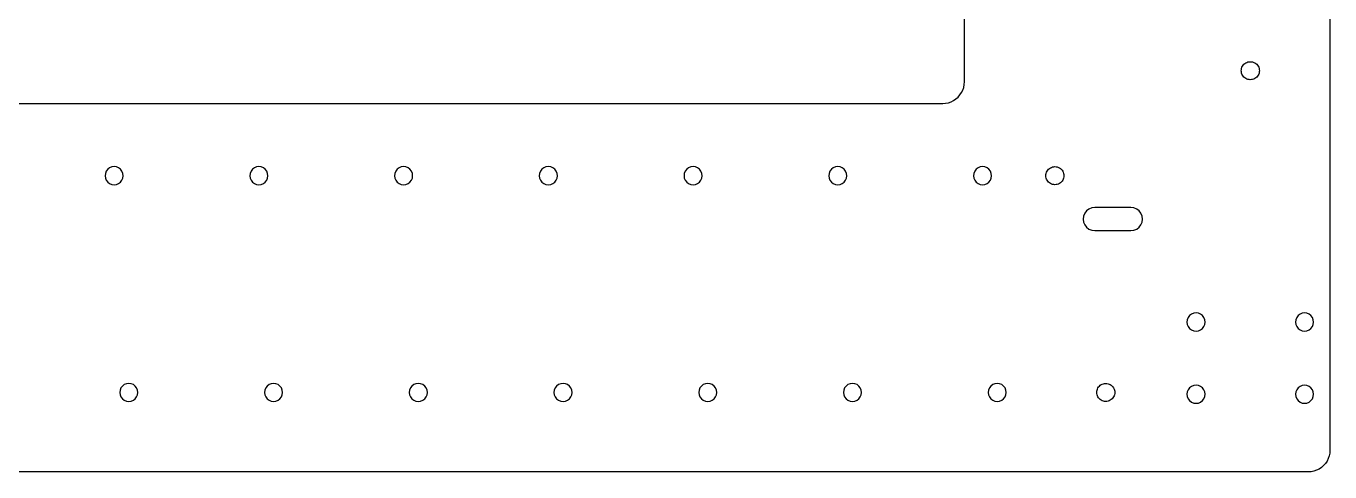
# Model space of a CAD drawing. Extents: x 3 to 841, y 4 to 316.
# Drawn here: x 660.8 to 841, y 4 to 65.7 of the extents above; entities that cross this region are included whole.
import ezdxf

# ---------------------------------------------------------------- set-up
doc = ezdxf.new("R2010")
doc.units = 0
doc.layers.add('Couche_1', color=7, linetype='CONTINUOUS')

msp = doc.modelspace()

# ---------------------------------------------------------------- linework, layer by layer
at = {"layer": 'Couche_1', "color": 1}
for p, q in [((840.99997, 312.999969), (840.99997, 7.0002)), ((790.49986, 58.00014), (790.49986, 261.999927)), ((828.74974, 59.52839), (828.76034, 59.69139)), ((828.76034, 59.36505), (828.74974, 59.52839)), ((828.76034, 59.69139), (828.79244, 59.85188)), ((828.79244, 59.85188), (828.84504, 60.00678)), ((828.84504, 60.00678), (828.91734, 60.15355)), ((828.91734, 60.15355), (829.00804, 60.28932)), ((829.00804, 60.28932), (829.11596, 60.4121)), ((829.11596, 60.4121), (829.23873, 60.52006)), ((829.23873, 60.52006), (829.37494, 60.61106)), ((829.37494, 60.61106), (829.52127, 60.68336)), ((829.52127, 60.68336), (829.67613, 60.73596)), ((829.67613, 60.73596), (829.83667, 60.76766)), ((829.83667, 60.76766), (829.99967, 60.77826)), ((829.99967, 60.77826), (830.16297, 60.76766)), ((830.16297, 60.76766), (830.32316, 60.73596)), ((830.32316, 60.73596), (830.47806, 60.68336)), ((830.47806, 60.68336), (830.62482, 60.61106)), ((830.62482, 60.61106), (830.7606, 60.52006)), ((830.7606, 60.52006), (830.88372, 60.4121)), ((830.88372, 60.4121), (830.99168, 60.28932)), ((830.99168, 60.28932), (831.08238, 60.15355)), ((831.08238, 60.15355), (831.15468, 60.00678)), ((831.15468, 60.00678), (831.20718, 59.85188)), ((831.20718, 59.85188), (831.23888, 59.69139)), ((831.23888, 59.69139), (831.24988, 59.52839)), ((831.24988, 59.52839), (831.23888, 59.36505)), ((790.47416, 57.60857), (790.49986, 58.00014)), ((828.79244, 59.20489), (828.76034, 59.36505)), ((828.84504, 59.05004), (828.79244, 59.20489)), ((828.91734, 58.90328), (828.84504, 59.05004)), ((829.00804, 58.76745), (828.91734, 58.90328)), ((829.11596, 58.64433), (829.00804, 58.76745)), ((829.23873, 58.53676), (829.11596, 58.64433)), ((829.37494, 58.44576), (829.23873, 58.53676)), ((829.52127, 58.37346), (829.37494, 58.44576)), ((829.67613, 58.32086), (829.52127, 58.37346)), ((829.83667, 58.28916), (829.67613, 58.32086)), ((829.99967, 58.27856), (829.83667, 58.28916)), ((830.16297, 58.28916), (829.99967, 58.27856)), ((830.32316, 58.32086), (830.16297, 58.28916)), ((830.47806, 58.37346), (830.32316, 58.32086)), ((830.62482, 58.44576), (830.47806, 58.37346)), ((830.7606, 58.53676), (830.62482, 58.44576)), ((830.88372, 58.64433), (830.7606, 58.53676)), ((830.99168, 58.76745), (830.88372, 58.64433)), ((831.08238, 58.90328), (830.99168, 58.76745)), ((831.15468, 59.05004), (831.08238, 58.90328)), ((831.20718, 59.20489), (831.15468, 59.05004)), ((831.23888, 59.36505), (831.20718, 59.20489)), ((789.32614, 55.61993), (789.62104, 55.87857)), ((789.62104, 55.87857), (789.88002, 56.17386)), ((789.88002, 56.17386), (790.09806, 56.50015)), ((790.09806, 56.50015), (790.2716, 56.8519)), ((790.2716, 56.8519), (790.39756, 57.22371)), ((790.39756, 57.22371), (790.47416, 57.60857)), ((546.49968, 55.00019), (787.49985, 55.00019)), ((787.49985, 55.00019), (787.89143, 55.02559)), ((787.89143, 55.02559), (788.27629, 55.10209)), ((788.27629, 55.10209), (788.6478, 55.22839)), ((788.6478, 55.22839), (788.9998, 55.40194)), ((788.9998, 55.40194), (789.32614, 55.61993)), ((671.79046, 45.32344), (671.74776, 44.99995)), ((671.91541, 45.62506), (671.79046, 45.32344)), ((672.114, 45.884), (671.91541, 45.62506)), ((672.37292, 46.08261), (672.114, 45.884)), ((672.67417, 46.2075), (672.37292, 46.08261)), ((672.99771, 46.2502), (672.67417, 46.2075)), ((673.32155, 46.2075), (672.99771, 46.2502)), ((673.6228, 46.08261), (673.32155, 46.2075)), ((673.88176, 45.884), (673.6228, 46.08261)), ((674.08035, 45.62506), (673.88176, 45.884)), ((674.20526, 45.32344), (674.08035, 45.62506)), ((674.24796, 44.99995), (674.20526, 45.32344)), ((691.79049, 45.32344), (691.74779, 44.99995)), ((691.91542, 45.62506), (691.79049, 45.32344)), ((692.11403, 45.884), (691.91542, 45.62506)), ((692.37295, 46.08261), (692.11403, 45.884)), ((692.6742, 46.2075), (692.37295, 46.08261)), ((692.99774, 46.2502), (692.6742, 46.2075)), ((693.32119, 46.2075), (692.99774, 46.2502)), ((693.62281, 46.08261), (693.32119, 46.2075)), ((693.88177, 45.884), (693.62281, 46.08261)), ((694.08038, 45.62506), (693.88177, 45.884)), ((694.20526, 45.32344), (694.08038, 45.62506)), ((694.24796, 44.99995), (694.20526, 45.32344)), ((711.79056, 45.32344), (711.74786, 44.99995)), ((711.91545, 45.62506), (711.79056, 45.32344)), ((712.11406, 45.884), (711.91545, 45.62506)), ((712.373, 46.08261), (712.11406, 45.884)), ((712.67425, 46.2075), (712.373, 46.08261)), ((712.99774, 46.2502), (712.67425, 46.2075)), ((713.32124, 46.2075), (712.99774, 46.2502)), ((713.62284, 46.08261), (713.32124, 46.2075)), ((713.8818, 45.884), (713.62284, 46.08261)), ((714.08043, 45.62506), (713.8818, 45.884)), ((714.20529, 45.32344), (714.08043, 45.62506)), ((714.24799, 44.99995), (714.20529, 45.32344)), ((731.79057, 45.32344), (731.74787, 44.99995)), ((731.91545, 45.62506), (731.79057, 45.32344)), ((732.11406, 45.884), (731.91545, 45.62506)), ((732.37303, 46.08261), (732.11406, 45.884)), ((732.67428, 46.2075), (732.37303, 46.08261)), ((732.99777, 46.2502), (732.67428, 46.2075)), ((733.32127, 46.2075), (732.99777, 46.2502)), ((733.62293, 46.08261), (733.32127, 46.2075)), ((733.88181, 45.884), (733.62293, 46.08261)), ((734.08046, 45.62506), (733.88181, 45.884)), ((734.20534, 45.32344), (734.08046, 45.62506)), ((734.24804, 44.99995), (734.20534, 45.32344)), ((751.7906, 45.32344), (751.7479, 44.99995)), ((751.91548, 45.62506), (751.7906, 45.32344)), ((752.11409, 45.884), (751.91548, 45.62506)), ((752.37271, 46.08261), (752.11409, 45.884)), ((752.67431, 46.2075), (752.37271, 46.08261)), ((752.9978, 46.2502), (752.67431, 46.2075)), ((753.3213, 46.2075), (752.9978, 46.2502)), ((753.62296, 46.08261), (753.3213, 46.2075)), ((753.88188, 45.884), (753.62296, 46.08261)), ((754.08051, 45.62506), (753.88188, 45.884)), ((754.20537, 45.32344), (754.08051, 45.62506)), ((754.24767, 44.99995), (754.20537, 45.32344)), ((771.79028, 45.32344), (771.74798, 44.99995)), ((771.91516, 45.62506), (771.79028, 45.32344)), ((772.1141, 45.884), (771.91516, 45.62506)), ((772.37274, 46.08261), (772.1141, 45.884)), ((772.67431, 46.2075), (772.37274, 46.08261)), ((772.99781, 46.2502), (772.67431, 46.2075)), ((773.3213, 46.2075), (772.99781, 46.2502)), ((773.62296, 46.08261), (773.3213, 46.2075)), ((773.88188, 45.884), (773.62296, 46.08261)), ((774.08049, 45.62506), (773.88188, 45.884)), ((774.20538, 45.32344), (774.08049, 45.62506)), ((774.24768, 44.99995), (774.20538, 45.32344)), ((791.79029, 45.32344), (791.74799, 44.99995)), ((791.91517, 45.62506), (791.79029, 45.32344)), ((792.11378, 45.884), (791.91517, 45.62506)), ((792.37277, 46.08261), (792.11378, 45.884)), ((792.67438, 46.2075), (792.37277, 46.08261)), ((792.99788, 46.2502), (792.67438, 46.2075)), ((793.32137, 46.2075), (792.99788, 46.2502)), ((793.62295, 46.08261), (793.32137, 46.2075)), ((793.88159, 45.884), (793.62295, 46.08261)), ((794.0805, 45.62506), (793.88159, 45.884)), ((794.20538, 45.32344), (794.0805, 45.62506)), ((794.24778, 44.99995), (794.20538, 45.32344)), ((801.74777, 44.99995), (801.75837, 45.16329)), ((801.75837, 45.16329), (801.79047, 45.32344)), ((801.79047, 45.32344), (801.84307, 45.47834)), ((801.84307, 45.47834), (801.91537, 45.62506)), ((801.91537, 45.62506), (802.00607, 45.76088)), ((802.00607, 45.76088), (802.11399, 45.884)), ((802.11399, 45.884), (802.23681, 45.99162)), ((802.23681, 45.99162), (802.37297, 46.08262)), ((802.37297, 46.08262), (802.5193, 46.15502)), ((802.5193, 46.15502), (802.6742, 46.20752)), ((802.6742, 46.20752), (802.8347, 46.23932)), ((802.8347, 46.23932), (802.9977, 46.25022)), ((802.9977, 46.25022), (803.16104, 46.23932)), ((803.16104, 46.23932), (803.32119, 46.20752)), ((803.32119, 46.20752), (803.47609, 46.15502)), ((803.47609, 46.15502), (803.62285, 46.08262)), ((803.62285, 46.08262), (803.75863, 45.99162)), ((803.75863, 45.99162), (803.88175, 45.884)), ((803.88175, 45.884), (803.98976, 45.76088)), ((803.98976, 45.76088), (804.08046, 45.62506)), ((804.08046, 45.62506), (804.15276, 45.47834)), ((804.15276, 45.47834), (804.20526, 45.32344)), ((804.20526, 45.32344), (804.23696, 45.16329)), ((804.23696, 45.16329), (804.24796, 44.99995)), ((671.74776, 44.99995), (671.79046, 44.67645)), ((671.79046, 44.67645), (671.91541, 44.37518)), ((671.91541, 44.37518), (672.114, 44.11624)), ((672.114, 44.11624), (672.37292, 43.91763)), ((672.37292, 43.91763), (672.67417, 43.79274)), ((672.67417, 43.79274), (672.99771, 43.75004)), ((672.99771, 43.75004), (673.32155, 43.79274)), ((673.32155, 43.79274), (673.6228, 43.91763)), ((673.6228, 43.91763), (673.88176, 44.11624)), ((673.88176, 44.11624), (674.08035, 44.37518)), ((674.08035, 44.37518), (674.20526, 44.67645)), ((674.20526, 44.67645), (674.24796, 44.99995)), ((691.74779, 44.99995), (691.79049, 44.67645)), ((691.79049, 44.67645), (691.91542, 44.37518)), ((691.91542, 44.37518), (692.11403, 44.11624)), ((692.11403, 44.11624), (692.37295, 43.91763)), ((692.37295, 43.91763), (692.6742, 43.79274)), ((692.6742, 43.79274), (692.99774, 43.75004)), ((692.99774, 43.75004), (693.32119, 43.79274)), ((693.32119, 43.79274), (693.62281, 43.91763)), ((693.62281, 43.91763), (693.88177, 44.11624)), ((693.88177, 44.11624), (694.08038, 44.37518)), ((694.08038, 44.37518), (694.20526, 44.67645)), ((694.20526, 44.67645), (694.24796, 44.99995)), ((711.74786, 44.99995), (711.79056, 44.67645)), ((711.79056, 44.67645), (711.91545, 44.37518)), ((711.91545, 44.37518), (712.11406, 44.11624)), ((712.11406, 44.11624), (712.373, 43.91763)), ((712.373, 43.91763), (712.67425, 43.79274)), ((712.67425, 43.79274), (712.99774, 43.75004)), ((712.99774, 43.75004), (713.32124, 43.79274)), ((713.32124, 43.79274), (713.62284, 43.91763)), ((713.62284, 43.91763), (713.8818, 44.11624)), ((713.8818, 44.11624), (714.08043, 44.37518)), ((714.08043, 44.37518), (714.20529, 44.67645)), ((714.20529, 44.67645), (714.24799, 44.99995)), ((731.74787, 44.99995), (731.79057, 44.67645)), ((731.79057, 44.67645), (731.91545, 44.37518)), ((731.91545, 44.37518), (732.11406, 44.11624)), ((732.11406, 44.11624), (732.37303, 43.91763)), ((732.37303, 43.91763), (732.67428, 43.79274)), ((732.67428, 43.79274), (732.99777, 43.75004)), ((732.99777, 43.75004), (733.32127, 43.79274)), ((733.32127, 43.79274), (733.62293, 43.91763)), ((733.62293, 43.91763), (733.88181, 44.11624)), ((733.88181, 44.11624), (734.08046, 44.37518)), ((734.08046, 44.37518), (734.20534, 44.67645)), ((734.20534, 44.67645), (734.24804, 44.99995)), ((751.7479, 44.99995), (751.7906, 44.67645)), ((751.7906, 44.67645), (751.91548, 44.37518)), ((751.91548, 44.37518), (752.11409, 44.11624)), ((752.11409, 44.11624), (752.37271, 43.91763)), ((752.37271, 43.91763), (752.67431, 43.79274)), ((752.67431, 43.79274), (752.9978, 43.75004)), ((752.9978, 43.75004), (753.3213, 43.79274)), ((753.3213, 43.79274), (753.62296, 43.91763)), ((753.62296, 43.91763), (753.88188, 44.11624)), ((753.88188, 44.11624), (754.08051, 44.37518)), ((754.08051, 44.37518), (754.20537, 44.67645)), ((754.20537, 44.67645), (754.24767, 44.99995)), ((771.74798, 44.99995), (771.79028, 44.67645)), ((771.79028, 44.67645), (771.91516, 44.37518)), ((771.91516, 44.37518), (772.1141, 44.11624)), ((772.1141, 44.11624), (772.37274, 43.91763)), ((772.37274, 43.91763), (772.67431, 43.79274)), ((772.67431, 43.79274), (772.99781, 43.75004)), ((772.99781, 43.75004), (773.3213, 43.79274)), ((773.3213, 43.79274), (773.62296, 43.91763)), ((773.62296, 43.91763), (773.88188, 44.11624)), ((773.88188, 44.11624), (774.08049, 44.37518)), ((774.08049, 44.37518), (774.20538, 44.67645)), ((774.20538, 44.67645), (774.24768, 44.99995)), ((791.74799, 44.99995), (791.79029, 44.67645)), ((791.79029, 44.67645), (791.91517, 44.37518)), ((791.91517, 44.37518), (792.11378, 44.11624)), ((792.11378, 44.11624), (792.37277, 43.91763)), ((792.37277, 43.91763), (792.67438, 43.79274)), ((792.67438, 43.79274), (792.99788, 43.75004)), ((792.99788, 43.75004), (793.32137, 43.79274)), ((793.32137, 43.79274), (793.62295, 43.91763)), ((793.62295, 43.91763), (793.88159, 44.11624)), ((793.88159, 44.11624), (794.0805, 44.37518)), ((794.0805, 44.37518), (794.20538, 44.67645)), ((794.20538, 44.67645), (794.24778, 44.99995)), ((801.75837, 44.83695), (801.74777, 44.99995)), ((801.79047, 44.67645), (801.75837, 44.83695)), ((801.84307, 44.5216), (801.79047, 44.67645)), ((801.91537, 44.37518), (801.84307, 44.5216)), ((802.00607, 44.23901), (801.91537, 44.37518)), ((802.11399, 44.11624), (802.00607, 44.23901)), ((802.23681, 44.00828), (802.11399, 44.11624)), ((802.37297, 43.91768), (802.23681, 44.00828)), ((802.5193, 43.84538), (802.37297, 43.91768)), ((802.6742, 43.79278), (802.5193, 43.84538)), ((802.8347, 43.76068), (802.6742, 43.79278)), ((802.9977, 43.75008), (802.8347, 43.76068)), ((803.16104, 43.76068), (802.9977, 43.75008)), ((803.32119, 43.79278), (803.16104, 43.76068)), ((803.47609, 43.84538), (803.32119, 43.79278)), ((803.62285, 43.91768), (803.47609, 43.84538)), ((803.75863, 44.00828), (803.62285, 43.91768)), ((803.88175, 44.11624), (803.75863, 44.00828)), ((803.98976, 44.23901), (803.88175, 44.11624)), ((804.08046, 44.37518), (803.98976, 44.23901)), ((804.15276, 44.5216), (804.08046, 44.37518)), ((804.20526, 44.67645), (804.15276, 44.5216)), ((804.23696, 44.83695), (804.20526, 44.67645)), ((804.24796, 44.99995), (804.23696, 44.83695)), ((807.11424, 39.80001), (806.95443, 39.41407)), ((807.36862, 40.13125), (807.11424, 39.80001)), ((807.69991, 40.38563), (807.36862, 40.13125)), ((808.0858, 40.54544), (807.69991, 40.38563)), ((808.49999, 40.60014), (808.0858, 40.54544)), ((813.49994, 40.60014), (808.49999, 40.60014)), ((813.91404, 40.54544), (813.49994, 40.60014)), ((814.30002, 40.38563), (813.91404, 40.54544)), ((814.63123, 40.13125), (814.30002, 40.38563)), ((814.8856, 39.80001), (814.63123, 40.13125)), ((815.04546, 39.41407), (814.8856, 39.80001)), ((806.95443, 39.41407), (806.89983, 38.99993)), ((806.89983, 38.99993), (806.95443, 38.58574)), ((806.95443, 38.58574), (807.11424, 38.20015)), ((807.11424, 38.20015), (807.36862, 37.86856)), ((807.36862, 37.86856), (807.69991, 37.61457)), ((814.30002, 37.61457), (814.63123, 37.86856)), ((814.63123, 37.86856), (814.8856, 38.20015)), ((814.8856, 38.20015), (815.04546, 38.58574)), ((815.09976, 38.99993), (815.04546, 39.41407)), ((815.04546, 38.58574), (815.09976, 38.99993)), ((807.69991, 37.61457), (808.0858, 37.45437)), ((808.0858, 37.45437), (808.49999, 37.40007)), ((808.49999, 37.40007), (813.49994, 37.40007)), ((813.49994, 37.40007), (813.91404, 37.45437)), ((813.91404, 37.45437), (814.30002, 37.61457)), ((821.41729, 25.37492), (821.2924, 25.07364)), ((821.6159, 25.6339), (821.41729, 25.37492)), ((821.87488, 25.83251), (821.6159, 25.6339)), ((822.1765, 25.95736), (821.87488, 25.83251)), ((822.5, 26.00006), (822.1765, 25.95736)), ((822.82349, 25.95736), (822.5, 26.00006)), ((823.12472, 25.83251), (822.82349, 25.95736)), ((823.38371, 25.6339), (823.12472, 25.83251)), ((823.58232, 25.37492), (823.38371, 25.6339)), ((823.7072, 25.07364), (823.58232, 25.37492)), ((836.41741, 25.37492), (836.29252, 25.07364)), ((836.61602, 25.6339), (836.41741, 25.37492)), ((836.87492, 25.83251), (836.61602, 25.6339)), ((837.17623, 25.95736), (836.87492, 25.83251)), ((837.49973, 26.00006), (837.17623, 25.95736)), ((837.82326, 25.95736), (837.49973, 26.00006)), ((838.12488, 25.83251), (837.82326, 25.95736)), ((838.38378, 25.6339), (838.12488, 25.83251)), ((838.58239, 25.37492), (838.38378, 25.6339)), ((838.70728, 25.07364), (838.58239, 25.37492)), ((821.2924, 25.07364), (821.2497, 24.75019)), ((821.2497, 24.75019), (821.2924, 24.42666)), ((821.2924, 24.42666), (821.41729, 24.12504)), ((821.41729, 24.12504), (821.6159, 23.86605)), ((821.6159, 23.86605), (821.87488, 23.66744)), ((821.87488, 23.66744), (822.1765, 23.5426)), ((822.1765, 23.5426), (822.5, 23.4999)), ((822.5, 23.4999), (822.82349, 23.5426)), ((822.82349, 23.5426), (823.12472, 23.66744)), ((823.12472, 23.66744), (823.38371, 23.86605)), ((823.38371, 23.86605), (823.58232, 24.12504)), ((823.58232, 24.12504), (823.7072, 24.42666)), ((823.7498, 24.75019), (823.7072, 25.07364)), ((823.7072, 24.42666), (823.7498, 24.75019)), ((836.29252, 25.07364), (836.24982, 24.75019)), ((836.24982, 24.75019), (836.29252, 24.42666)), ((836.29252, 24.42666), (836.41741, 24.12504)), ((836.41741, 24.12504), (836.61602, 23.86605)), ((836.61602, 23.86605), (836.87492, 23.66744)), ((836.87492, 23.66744), (837.17623, 23.5426)), ((837.17623, 23.5426), (837.49973, 23.4999)), ((837.49973, 23.4999), (837.82326, 23.5426)), ((837.82326, 23.5426), (838.12488, 23.66744)), ((838.12488, 23.66744), (838.38378, 23.86605)), ((838.38378, 23.86605), (838.58239, 24.12504)), ((838.58239, 24.12504), (838.70728, 24.42666)), ((838.74998, 24.75019), (838.70728, 25.07364)), ((838.70728, 24.42666), (838.74998, 24.75019)), ((675.02827, 16.24991), (674.70478, 16.20731)), ((675.35176, 16.20731), (675.02827, 16.24991)), ((695.02832, 16.24991), (694.7048, 16.20731)), ((695.35179, 16.20731), (695.02832, 16.24991)), ((715.02835, 16.24991), (714.70481, 16.20731)), ((715.3518, 16.20731), (715.02835, 16.24991)), ((735.02838, 16.24991), (734.70484, 16.20731)), ((735.35191, 16.20731), (735.02838, 16.24991)), ((755.02838, 16.24991), (754.70452, 16.20731)), ((755.35192, 16.20731), (755.02838, 16.24991)), ((775.02807, 16.24991), (774.70457, 16.20731)), ((775.35195, 16.20731), (775.02807, 16.24991)), ((795.02807, 16.24991), (794.70458, 16.20731)), ((795.35157, 16.20731), (795.02807, 16.24991)), ((809.7047, 16.20733), (809.86524, 16.23943)), ((809.86524, 16.23943), (810.02819, 16.25003)), ((810.02819, 16.25003), (810.19158, 16.23943)), ((810.19158, 16.23943), (810.35169, 16.20733)), ((673.82074, 15.32359), (673.77844, 15.00014)), ((673.77844, 15.00014), (673.82074, 14.67661)), ((673.94558, 15.62521), (673.82074, 15.32359)), ((673.82074, 14.67661), (673.94558, 14.37494)), ((674.14424, 15.88385), (673.94558, 15.62521)), ((674.40316, 16.08276), (674.14424, 15.88385)), ((674.70478, 16.20731), (674.40316, 16.08276)), ((675.65338, 16.08276), (675.35176, 16.20731)), ((675.91198, 15.88385), (675.65338, 16.08276)), ((676.11061, 15.62521), (675.91198, 15.88385)), ((676.23547, 15.32359), (676.11061, 15.62521)), ((676.11061, 14.37494), (676.23547, 14.67661)), ((676.27817, 15.00014), (676.23547, 15.32359)), ((676.23547, 14.67661), (676.27817, 15.00014)), ((693.82075, 15.32359), (693.77805, 15.00014)), ((693.77805, 15.00014), (693.82075, 14.67661)), ((693.94566, 15.62521), (693.82075, 15.32359)), ((693.82075, 14.67661), (693.94566, 14.37494)), ((694.14424, 15.88385), (693.94566, 15.62521)), ((694.40316, 16.08276), (694.14424, 15.88385)), ((694.7048, 16.20731), (694.40316, 16.08276)), ((695.65307, 16.08276), (695.35179, 16.20731)), ((695.91203, 15.88385), (695.65307, 16.08276)), ((696.11064, 15.62521), (695.91203, 15.88385)), ((696.23548, 15.32359), (696.11064, 15.62521)), ((696.11064, 14.37494), (696.23548, 14.67661)), ((696.27818, 15.00014), (696.23548, 15.32359)), ((696.23548, 14.67661), (696.27818, 15.00014)), ((713.82078, 15.32359), (713.77808, 15.00014)), ((713.77808, 15.00014), (713.82078, 14.67661)), ((713.94566, 15.62521), (713.82078, 15.32359)), ((713.82078, 14.67661), (713.94566, 14.37494)), ((714.14427, 15.88385), (713.94566, 15.62521)), ((714.40319, 16.08276), (714.14427, 15.88385)), ((714.70481, 16.20731), (714.40319, 16.08276)), ((715.65309, 16.08276), (715.3518, 16.20731)), ((715.91206, 15.88385), (715.65309, 16.08276)), ((716.11067, 15.62521), (715.91206, 15.88385)), ((716.23551, 15.32359), (716.11067, 15.62521)), ((716.11067, 14.37494), (716.23551, 14.67661)), ((716.27821, 15.00014), (716.23551, 15.32359)), ((716.23551, 14.67661), (716.27821, 15.00014)), ((733.82078, 15.32359), (733.77818, 15.00014)), ((733.77818, 15.00014), (733.82078, 14.67661)), ((733.94569, 15.62521), (733.82078, 15.32359)), ((733.82078, 14.67661), (733.94569, 14.37494)), ((734.14432, 15.88385), (733.94569, 15.62521)), ((734.40324, 16.08276), (734.14432, 15.88385)), ((734.70484, 16.20731), (734.40324, 16.08276)), ((735.65312, 16.08276), (735.35191, 16.20731)), ((735.91209, 15.88385), (735.65312, 16.08276)), ((736.11067, 15.62521), (735.91209, 15.88385)), ((736.23558, 15.32359), (736.11067, 15.62521)), ((736.11067, 14.37494), (736.23558, 14.67661)), ((736.27828, 15.00014), (736.23558, 15.32359)), ((736.23558, 14.67661), (736.27828, 15.00014)), ((753.82081, 15.32359), (753.77811, 15.00014)), ((753.77811, 15.00014), (753.82081, 14.67661)), ((753.94574, 15.62521), (753.82081, 15.32359)), ((753.82081, 14.67661), (753.94574, 14.37494)), ((754.14435, 15.88385), (753.94574, 15.62521)), ((754.40327, 16.08276), (754.14435, 15.88385)), ((754.70452, 16.20731), (754.40327, 16.08276)), ((755.65317, 16.08276), (755.35192, 16.20731)), ((755.91209, 15.88385), (755.65317, 16.08276)), ((756.1107, 15.62521), (755.91209, 15.88385)), ((756.23563, 15.32359), (756.1107, 15.62521)), ((756.1107, 14.37494), (756.23563, 14.67661)), ((756.27833, 15.00014), (756.23563, 15.32359)), ((756.23563, 14.67661), (756.27833, 15.00014)), ((773.82086, 15.32359), (773.77816, 15.00014)), ((773.77816, 15.00014), (773.82086, 14.67661)), ((773.94577, 15.62521), (773.82086, 15.32359)), ((773.82086, 14.67661), (773.94577, 14.37494)), ((774.14436, 15.88385), (773.94577, 15.62521)), ((774.40328, 16.08276), (774.14436, 15.88385)), ((774.70457, 16.20731), (774.40328, 16.08276)), ((775.6532, 16.08276), (775.35195, 16.20731)), ((775.9121, 15.88385), (775.6532, 16.08276)), ((776.11071, 15.62521), (775.9121, 15.88385)), ((776.23559, 15.32359), (776.11071, 15.62521)), ((776.11071, 14.37494), (776.23559, 14.67661)), ((776.27829, 15.00014), (776.23559, 15.32359)), ((776.23559, 14.67661), (776.27829, 15.00014)), ((793.82091, 15.32359), (793.77821, 15.00014)), ((793.77821, 15.00014), (793.82091, 14.67661)), ((793.9458, 15.62521), (793.82091, 15.32359)), ((793.82091, 14.67661), (793.9458, 14.37494)), ((794.14441, 15.88385), (793.9458, 15.62521)), ((794.40331, 16.08276), (794.14441, 15.88385)), ((794.70458, 16.20731), (794.40331, 16.08276)), ((795.65323, 16.08276), (795.35157, 16.20731)), ((795.91213, 15.88385), (795.65323, 16.08276)), ((796.11078, 15.62521), (795.91213, 15.88385)), ((796.23562, 15.32359), (796.11078, 15.62521)), ((796.11078, 14.37494), (796.23562, 14.67661)), ((796.27842, 15.00014), (796.23562, 15.32359)), ((796.23562, 14.67661), (796.27842, 15.00014)), ((808.77832, 15.00014), (808.78892, 15.1631)), ((808.78892, 14.83676), (808.77832, 15.00014)), ((808.78892, 15.1631), (808.82062, 15.32359)), ((808.82062, 14.67661), (808.78892, 14.83676)), ((808.82062, 15.32359), (808.87322, 15.47845)), ((808.87322, 14.52171), (808.82062, 14.67661)), ((808.87322, 15.47845), (808.94562, 15.62521)), ((808.94562, 14.37494), (808.87322, 14.52171)), ((808.94562, 15.62521), (809.03652, 15.76104)), ((809.03652, 15.76104), (809.14448, 15.88385)), ((809.14448, 15.88385), (809.26726, 15.99173)), ((809.26726, 15.99173), (809.40312, 16.08273)), ((809.40312, 16.08273), (809.54988, 16.15503)), ((809.54988, 16.15503), (809.7047, 16.20733)), ((810.35169, 16.20733), (810.50654, 16.15503)), ((810.50654, 16.15503), (810.6533, 16.08273)), ((810.6533, 16.08273), (810.78917, 15.99173)), ((810.78917, 15.99173), (810.91229, 15.88385)), ((810.91229, 15.88385), (811.01986, 15.76104)), ((811.01986, 15.76104), (811.11086, 15.62521)), ((811.11086, 15.62521), (811.18316, 15.47845)), ((811.18316, 14.52171), (811.11086, 14.37494)), ((811.18316, 15.47845), (811.23576, 15.32359)), ((811.23576, 14.67661), (811.18316, 14.52171)), ((811.23576, 15.32359), (811.26756, 15.1631)), ((811.26756, 14.83676), (811.23576, 14.67661)), ((811.26756, 15.1631), (811.27816, 15.00014)), ((811.27816, 15.00014), (811.26756, 14.83676)), ((821.2924, 15.07348), (821.2497, 14.75003)), ((821.2497, 14.75003), (821.2924, 14.42649)), ((821.41729, 15.3751), (821.2924, 15.07348)), ((821.2924, 14.42649), (821.41729, 14.12483)), ((821.6159, 15.63404), (821.41729, 15.3751)), ((821.87488, 15.83265), (821.6159, 15.63404)), ((822.1765, 15.95749), (821.87488, 15.83265)), ((822.5, 15.99979), (822.1765, 15.95749)), ((822.82349, 15.95749), (822.5, 15.99979)), ((823.12472, 15.83265), (822.82349, 15.95749)), ((823.38371, 15.63404), (823.12472, 15.83265)), ((823.58232, 15.3751), (823.38371, 15.63404)), ((823.7072, 15.07348), (823.58232, 15.3751)), ((823.58232, 14.12483), (823.7072, 14.42649)), ((823.7498, 14.75003), (823.7072, 15.07348)), ((823.7072, 14.42649), (823.7498, 14.75003)), ((836.29252, 15.07348), (836.24982, 14.75003)), ((836.24982, 14.75003), (836.29252, 14.42649)), ((836.41741, 15.3751), (836.29252, 15.07348)), ((836.29252, 14.42649), (836.41741, 14.12483)), ((836.61602, 15.63404), (836.41741, 15.3751)), ((836.87492, 15.83265), (836.61602, 15.63404)), ((837.17623, 15.95749), (836.87492, 15.83265)), ((837.49973, 15.99979), (837.17623, 15.95749)), ((837.82326, 15.95749), (837.49973, 15.99979)), ((838.12488, 15.83265), (837.82326, 15.95749)), ((838.38378, 15.63404), (838.12488, 15.83265)), ((838.58239, 15.3751), (838.38378, 15.63404)), ((838.70728, 15.07348), (838.58239, 15.3751)), ((838.58239, 14.12483), (838.70728, 14.42649)), ((838.74998, 14.75003), (838.70728, 15.07348)), ((838.70728, 14.42649), (838.74998, 14.75003)), ((673.94558, 14.37494), (674.14424, 14.11609)), ((674.14424, 14.11609), (674.40316, 13.91739)), ((674.40316, 13.91739), (674.70478, 13.79247)), ((674.70478, 13.79247), (675.02827, 13.75027)), ((675.02827, 13.75027), (675.35176, 13.79247)), ((675.35176, 13.79247), (675.65338, 13.91739)), ((675.65338, 13.91739), (675.91198, 14.11609)), ((675.91198, 14.11609), (676.11061, 14.37494)), ((693.94566, 14.37494), (694.14424, 14.11609)), ((694.14424, 14.11609), (694.40316, 13.91739)), ((694.40316, 13.91739), (694.7048, 13.79247)), ((694.7048, 13.79247), (695.02832, 13.75027)), ((695.02832, 13.75027), (695.35179, 13.79247)), ((695.35179, 13.79247), (695.65307, 13.91739)), ((695.65307, 13.91739), (695.91203, 14.11609)), ((695.91203, 14.11609), (696.11064, 14.37494)), ((713.94566, 14.37494), (714.14427, 14.11609)), ((714.14427, 14.11609), (714.40319, 13.91739)), ((714.40319, 13.91739), (714.70481, 13.79247)), ((714.70481, 13.79247), (715.02835, 13.75027)), ((715.02835, 13.75027), (715.3518, 13.79247)), ((715.3518, 13.79247), (715.65309, 13.91739)), ((715.65309, 13.91739), (715.91206, 14.11609)), ((715.91206, 14.11609), (716.11067, 14.37494)), ((733.94569, 14.37494), (734.14432, 14.11609)), ((734.14432, 14.11609), (734.40324, 13.91739)), ((734.40324, 13.91739), (734.70484, 13.79247)), ((734.70484, 13.79247), (735.02838, 13.75027)), ((735.02838, 13.75027), (735.35191, 13.79247)), ((735.35191, 13.79247), (735.65312, 13.91739)), ((735.65312, 13.91739), (735.91209, 14.11609)), ((735.91209, 14.11609), (736.11067, 14.37494)), ((753.94574, 14.37494), (754.14435, 14.11609)), ((754.14435, 14.11609), (754.40327, 13.91739)), ((754.40327, 13.91739), (754.70452, 13.79247)), ((754.70452, 13.79247), (755.02838, 13.75027)), ((755.02838, 13.75027), (755.35192, 13.79247)), ((755.35192, 13.79247), (755.65317, 13.91739)), ((755.65317, 13.91739), (755.91209, 14.11609)), ((755.91209, 14.11609), (756.1107, 14.37494)), ((773.94577, 14.37494), (774.14436, 14.11609)), ((774.14436, 14.11609), (774.40328, 13.91739)), ((774.40328, 13.91739), (774.70457, 13.79247)), ((774.70457, 13.79247), (775.02807, 13.75027)), ((775.02807, 13.75027), (775.35195, 13.79247)), ((775.35195, 13.79247), (775.6532, 13.91739)), ((775.6532, 13.91739), (775.9121, 14.11609)), ((775.9121, 14.11609), (776.11071, 14.37494)), ((793.9458, 14.37494), (794.14441, 14.11609)), ((794.14441, 14.11609), (794.40331, 13.91739)), ((794.40331, 13.91739), (794.70458, 13.79247)), ((794.70458, 13.79247), (795.02807, 13.75027)), ((795.02807, 13.75027), (795.35157, 13.79247)), ((795.35157, 13.79247), (795.65323, 13.91739)), ((795.65323, 13.91739), (795.91213, 14.11609)), ((795.91213, 14.11609), (796.11078, 14.37494)), ((809.03652, 14.23921), (808.94562, 14.37494)), ((809.14448, 14.11609), (809.03652, 14.23921)), ((809.26726, 14.00843), (809.14448, 14.11609)), ((809.40312, 13.91743), (809.26726, 14.00843)), ((809.54988, 13.84513), (809.40312, 13.91743)), ((809.7047, 13.79253), (809.54988, 13.84513)), ((809.86524, 13.76083), (809.7047, 13.79253)), ((810.02819, 13.75023), (809.86524, 13.76083)), ((810.19158, 13.76083), (810.02819, 13.75023)), ((810.35169, 13.79253), (810.19158, 13.76083)), ((810.50654, 13.84513), (810.35169, 13.79253)), ((810.6533, 13.91743), (810.50654, 13.84513)), ((810.78917, 14.00843), (810.6533, 13.91743)), ((810.91229, 14.11609), (810.78917, 14.00843)), ((811.01986, 14.23921), (810.91229, 14.11609)), ((811.11086, 14.37494), (811.01986, 14.23921)), ((821.41729, 14.12483), (821.6159, 13.86632)), ((821.6159, 13.86632), (821.87488, 13.66762)), ((821.87488, 13.66762), (822.1765, 13.54278)), ((822.1765, 13.54278), (822.5, 13.50008)), ((822.5, 13.50008), (822.82349, 13.54278)), ((822.82349, 13.54278), (823.12472, 13.66762)), ((823.12472, 13.66762), (823.38371, 13.86632)), ((823.38371, 13.86632), (823.58232, 14.12483)), ((836.41741, 14.12483), (836.61602, 13.86632)), ((836.61602, 13.86632), (836.87492, 13.66762)), ((836.87492, 13.66762), (837.17623, 13.54278)), ((837.17623, 13.54278), (837.49973, 13.50008)), ((837.49973, 13.50008), (837.82326, 13.54278)), ((837.82326, 13.54278), (838.12488, 13.66762)), ((838.12488, 13.66762), (838.38378, 13.86632)), ((838.38378, 13.86632), (838.58239, 14.12483)), ((840.59781, 5.50021), (840.37978, 5.17387)), ((840.77136, 5.85186), (840.59781, 5.50021)), ((840.89767, 6.22376), (840.77136, 5.85186)), ((840.97427, 6.60849), (840.89767, 6.22376)), ((840.99997, 7.0002), (840.97427, 6.60849)), ((838, 4.00001), (482.99969, 4.00001)), ((838.39158, 4.02541), (838, 4.00001)), ((838.77639, 4.10201), (838.39158, 4.02541)), ((839.14786, 4.22845), (838.77639, 4.10201)), ((839.49995, 4.402), (839.14786, 4.22845)), ((839.82633, 4.61998), (839.49995, 4.402)), ((840.12119, 4.87845), (839.82633, 4.61998)), ((840.37978, 5.17387), (840.12119, 4.87845))]:
    msp.add_line(p, q, dxfattribs=at)

doc.saveas('drawing.dxf')
